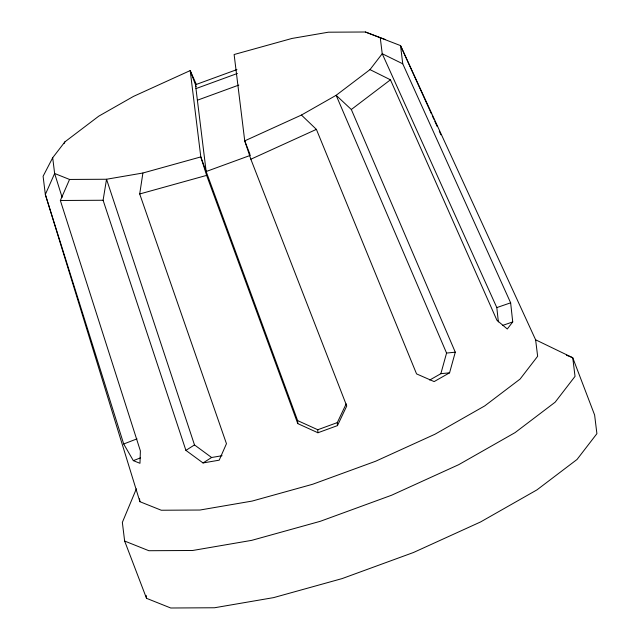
<?xml version="1.0" encoding="UTF-8"?>
<svg xmlns="http://www.w3.org/2000/svg" width="640" height="640" viewBox="0 0 640 640"><rect width="100%" height="100%" fill="white"/><g stroke="black" fill="none" stroke-linecap="round" stroke-linejoin="round"><path stroke-width="0.96" d="M142.904 173.008L106.528 179.248L103.096 200.256L185.904 450.376L203.024 462.952L219.2 460.176L226.464 443.696L139.704 193.976L142.904 173.008L200.8 156.92L190.192 70.584L133.488 96.4L98.776 116.152L64.928 141.84L52.696 157.728L43.096 176.272L45.336 194.488L139.896 501.688L161.288 510.24L199.952 510.032L252.112 501.08L312.648 484.264L375.648 461.232L434.936 434.24L484.712 405.92L520.104 379.056L537.64 356.272L535.616 339.8L400.528 45.6L365.368 32L328.392 32.2L292.016 38.44L234.12 54.52L244.736 140.864L250.848 159.216L346.744 405.992L337.456 425.616L317.92 432.76L297.768 423.6L206.632 175.384L200.8 156.92L297.608 420.584L297.768 423.6M429.712 380.04L440.856 373.696L446.568 353.064L336.144 95.296L369.992 69.608L382.224 53.72L380.288 37.96M301.44 115.048L316.392 129.376L416.56 373.896L434.144 381.592L449.576 372.816L455.288 352.184L351.328 109.504L336.144 95.296L301.44 115.048L244.736 140.864L250.016 154.448M136.352 488.84L122.352 522.392L124.64 541.04L146.512 598.32L170.736 608L214.52 607.76L273.584 597.624L342.136 578.584L413.472 552.504L480.608 521.936L536.968 489.872L577.04 459.456L596.904 433.656L594.616 415L572.744 357.728L535.616 339.8M52.696 157.728L54.632 173.488L45.336 194.488L123.704 443.992L133.336 460.648L139.968 463.296L140.384 450.888L60.352 200.488L69.552 179.448L106.528 179.248L194.496 444.928L211.616 457.504L222.08 455.712M337.456 425.616L337.304 422.6L346.168 403.872M64.016 143.6L64.928 141.84M431.448 113.856L400.528 45.6L402.76 63.808L510.64 302.824L512.728 321.936L507.288 329.008L496.92 320.248L390.448 79.8L369.992 69.608M351.328 109.504L390.448 79.8M185.904 450.376L194.496 444.928M203.024 462.952L211.616 457.504M250.848 159.216L316.392 129.376M123.704 443.992L136.992 438.856M133.336 460.648L140.416 457.904M236.936 69.576L195.488 84.728L206.16 171.52L250.368 155.36M195.968 88.6L237.408 73.448M197.392 100.216L238.84 85.064M297.608 420.584L317.768 429.744L337.304 422.6M498.376 321.92L496.808 307.584L510.64 302.824M502.584 325.432L512.728 321.936M139.704 193.976L206.632 175.384M446.568 353.064L455.288 352.184M440.856 373.696L449.576 372.816M60.352 200.488L103.096 200.256M365.368 32L385.512 39.6M566.464 355.216L572.744 357.728L575.032 376.376L555.168 402.176L515.096 432.6L458.736 464.664L391.6 495.232L320.264 521.312L251.712 540.352L192.648 550.488L148.864 550.72L124.64 541.04M69.552 179.448L54.632 173.488L62.12 197.32M402.76 63.808L382.224 53.72L496.808 307.584M432.272 115.68L433.92 119.32M434.744 121.136L437.224 126.6M439.28 131.152L440.928 134.792M196.408 84.6L190.192 70.584L196.192 86.6M139.536 498.784L139.896 501.688M146.152 595.376L146.512 598.32M317.768 429.744L317.92 432.76"/></g></svg>
